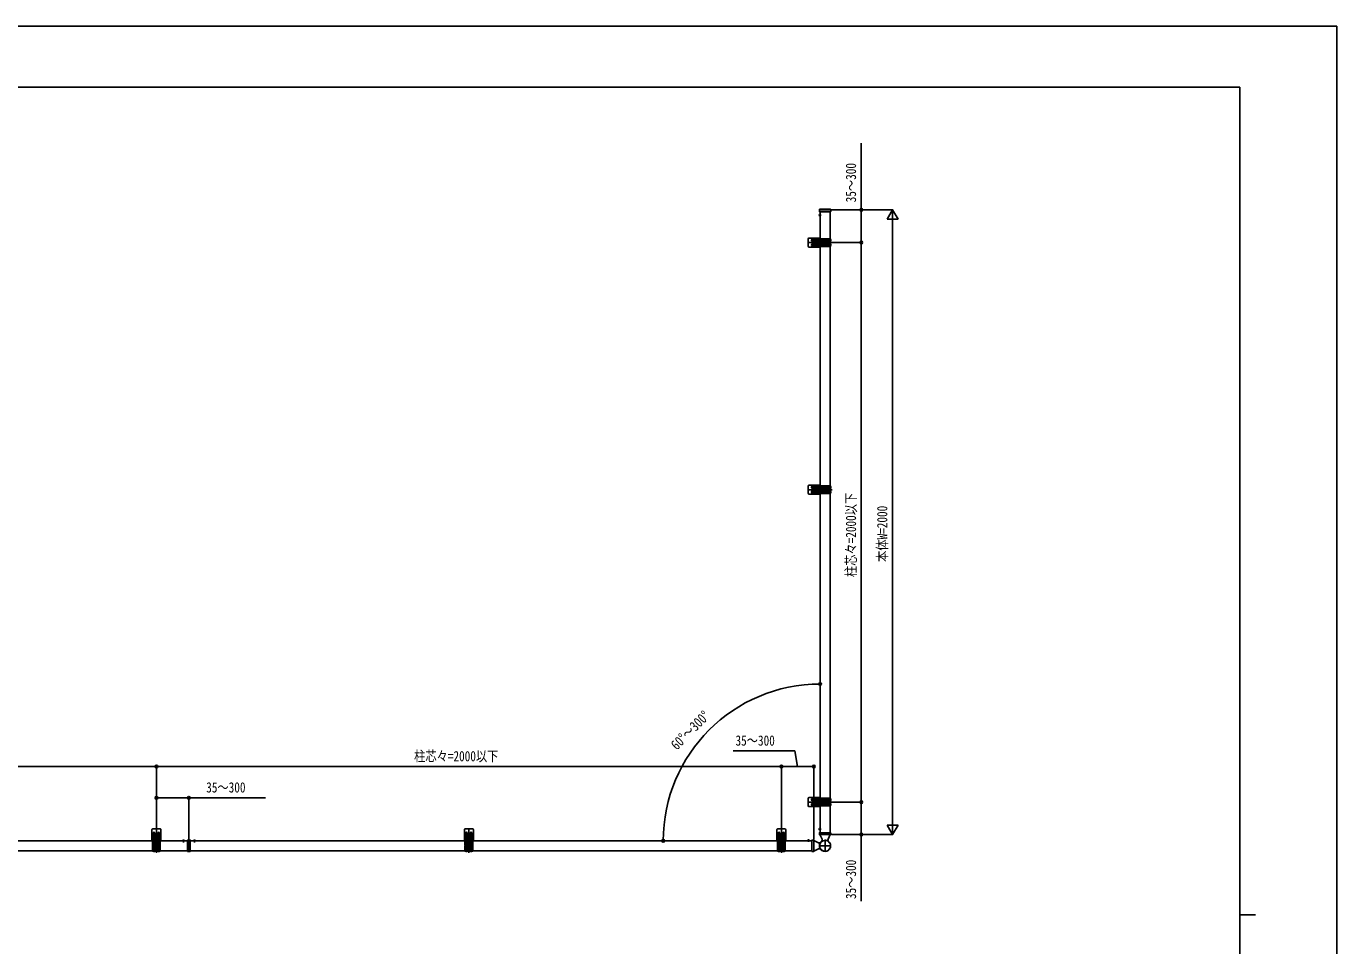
# Model space of a CAD drawing. Units: millimetres, scale not verified. Extents: x -4205 to 4205, y -2970 to 2970.
# Drawn here: x 11 to 4205, y 26 to 2970 of the extents above; entities that cross this region are included whole.
import ezdxf
from ezdxf.enums import TextEntityAlignment as Align

# ---------------------------------------------------------------- set-up
doc = ezdxf.new("R2010")
doc.units = ezdxf.units.MM
doc.header["$LTSCALE"] = 16
for name, color, linetype in [('0-3_YKK_A1', 4, 'Continuous'), ('0-4_YKK_D', 6, 'Continuous'), ('0-5_YKK_ZWAK', 7, 'Continuous')]:
    doc.layers.add(name, color=color, linetype=linetype)
doc.styles.add('ＭＳ ゴシック', font='')
doc.styles.get('ＭＳ ゴシック').set_extended_font_data('MS Gothic')

msp = doc.modelspace()

# ---------------------------------------------------------------- linework, layer by layer
at = {"layer": '0-3_YKK_A1'}
for p, q in [((2547.9, 2364.79), (2554.47, 2364.79)), ((2586.51, 2382.29), (2548.18, 2382.29)), ((2549.01, 2376.61), (2549.42, 2383.35)), ((2549.99, 2376.29), (2549.31, 2376.29)), ((2549.43, 2366.84), (2551.25, 2365.93)), ((2549.43, 2362.74), (2551.25, 2363.64)), ((2584.49, 2376.29), (2549.99, 2376.29)), ((2550.42, 2384.29), (2584.06, 2384.29)), ((2551.86, 2364.79), (2551.25, 2365.93)), ((2551.86, 2364.79), (2551.25, 2363.64)), ((2551.4, 2376.29), (2551.4, 2289.79)), ((2551.4, 2361.19), (2551.4, 2368.38)), ((2583.4, 2289.79), (2583.4, 2376.29)), ((2585.17, 2376.29), (2584.49, 2376.29)), ((2585.47, 2376.61), (2585.06, 2383.35)), ((2589.6, 2277.29), (2510.77, 2277.29)), ((2513.4, 2289.29), (2513.4, 2265.29)), ((2549.4, 2291.79), (2515.9, 2291.79)), ((2526.2, 2287.29), (2584.9, 2287.29)), ((2584.9, 2282.29), (2526.2, 2282.29)), ((2526.2, 2272.29), (2584.9, 2272.29)), ((2584.9, 2267.29), (2526.2, 2267.29)), ((2547.78, 2276.04), (2547.78, 2275.21)), ((2548.2, 2283.54), (2548.2, 2271.04)), ((2548.61, 2278.53), (2548.61, 2279.36)), ((2549.4, 2291.79), (2551.4, 2289.79)), ((2551.68, 2289.79), (2551.4, 2289.79)), ((2566.68, 2289.79), (2553.11, 2289.79)), ((2584.9, 2289.79), (2568.11, 2289.79)), ((2584.9, 2287.29), (2584.9, 2289.79)), ((2584.9, 2272.29), (2584.9, 2282.29)), ((2584.9, 2264.79), (2584.9, 2267.29)), ((2585.9, 2283.29), (2585.9, 2286.29)), ((2585.9, 2271.29), (2585.9, 2268.29)), ((2515.9, 2262.79), (2549.4, 2262.79)), ((2551.4, 2264.79), (2549.4, 2262.79)), ((2551.4, 498.79), (2551.4, 2264.79)), ((2551.4, 2264.79), (2551.68, 2264.79)), ((2553.11, 2264.79), (2566.68, 2264.79)), ((2568.11, 2264.79), (2584.9, 2264.79)), ((2583.4, 498.79), (2583.4, 2264.79)), ((2589.6, 1486.29), (2510.77, 1486.29)), ((2513.4, 1498.29), (2513.4, 1474.29)), ((2549.4, 1500.79), (2515.9, 1500.79)), ((2515.9, 1471.79), (2549.4, 1471.79)), ((2526.2, 1496.29), (2584.9, 1496.29)), ((2584.9, 1491.29), (2526.2, 1491.29)), ((2526.2, 1481.29), (2584.9, 1481.29)), ((2584.9, 1476.29), (2526.2, 1476.29)), ((2547.78, 1487.53), (2547.78, 1488.36)), ((2548.2, 1480.04), (2548.2, 1492.54)), ((2548.61, 1485.04), (2548.61, 1484.21)), ((2549.4, 1500.79), (2551.4, 1498.79)), ((2551.4, 1473.79), (2549.4, 1471.79)), ((2551.68, 1498.79), (2551.4, 1498.79)), ((2551.4, 1473.79), (2551.68, 1473.79)), ((2566.68, 1498.79), (2553.11, 1498.79)), ((2553.11, 1473.79), (2566.68, 1473.79)), ((2584.9, 1498.79), (2568.11, 1498.79)), ((2568.11, 1473.79), (2584.9, 1473.79)), ((2584.9, 1496.29), (2584.9, 1498.79)), ((2584.9, 1481.29), (2584.9, 1491.29)), ((2584.9, 1473.79), (2584.9, 1476.29)), ((2585.9, 1492.29), (2585.9, 1495.29)), ((2585.9, 1480.29), (2585.9, 1477.29)), ((2589.6, 486.29), (2510.77, 486.29)), ((2513.4, 498.29), (2513.4, 474.29)), ((2549.4, 500.79), (2515.9, 500.79)), ((2515.9, 471.79), (2549.4, 471.79)), ((2526.2, 496.29), (2584.9, 496.29)), ((2584.9, 491.29), (2526.2, 491.29)), ((2526.2, 481.29), (2584.9, 481.29)), ((2584.9, 476.29), (2526.2, 476.29)), ((2547.78, 487.53), (2547.78, 488.36)), ((2548.2, 480.04), (2548.2, 492.54)), ((2548.61, 485.04), (2548.61, 484.21)), ((2549.4, 500.79), (2551.4, 498.79)), ((2551.4, 473.79), (2549.4, 471.79)), ((2551.68, 498.79), (2551.4, 498.79)), ((2551.4, 388.29), (2551.4, 473.79)), ((2551.4, 473.79), (2551.68, 473.79)), ((2566.68, 498.79), (2553.11, 498.79)), ((2553.11, 473.79), (2566.68, 473.79)), ((2584.9, 498.79), (2568.11, 498.79)), ((2568.11, 473.79), (2584.9, 473.79)), ((2583.4, 473.79), (2583.4, 388.29)), ((2584.9, 496.29), (2584.9, 498.79)), ((2584.9, 481.29), (2584.9, 491.29)), ((2584.9, 473.79), (2584.9, 476.29)), ((2585.9, 492.29), (2585.9, 495.29)), ((2585.9, 480.29), (2585.9, 477.29)), ((2551.4, 388.29), (2551.4, 440.17)), ((2583.4, 440.17), (2583.4, 388.29)), ((412.9, 397.79), (412.9, 364.29)), ((439.4, 400.29), (415.4, 400.29)), ((417.4, 328.79), (417.4, 387.49)), ((422.4, 387.49), (422.4, 328.79)), ((427.4, 324.09), (427.4, 402.91)), ((432.4, 328.79), (432.4, 387.49)), ((437.4, 387.49), (437.4, 328.79)), ((441.9, 364.29), (441.9, 397.79)), ((1412.9, 397.79), (1412.9, 364.29)), ((1439.4, 400.29), (1415.4, 400.29)), ((1417.4, 328.79), (1417.4, 387.49)), ((1422.4, 387.49), (1422.4, 328.79)), ((1427.4, 324.09), (1427.4, 402.91)), ((1432.4, 328.79), (1432.4, 387.49)), ((1437.4, 387.49), (1437.4, 328.79)), ((1441.9, 364.29), (1441.9, 397.79)), ((2412.9, 397.79), (2412.9, 364.29)), ((2439.4, 400.29), (2415.4, 400.29)), ((2417.4, 328.79), (2417.4, 387.49)), ((2422.4, 387.49), (2422.4, 328.79)), ((2427.4, 324.09), (2427.4, 402.91)), ((2432.4, 328.79), (2432.4, 387.49)), ((2437.4, 387.49), (2437.4, 328.79)), ((2441.9, 364.29), (2441.9, 397.79)), ((2546.4, 399.29), (2555.15, 399.29)), ((2547.9, 399.29), (2554.47, 399.29)), ((2549.15, 382.59), (2549.2, 387.99)), ((2549.15, 382.75), (2549.15, 382.29)), ((2549.45, 382.29), (2549.15, 382.29)), ((2549.43, 401.34), (2551.25, 400.43)), ((2549.43, 401.34), (2551.25, 400.43)), ((2549.43, 397.24), (2551.25, 398.14)), ((2549.43, 397.24), (2551.25, 398.14)), ((2550.15, 382.29), (2549.45, 382.29)), ((2549.5, 388.29), (2550.2, 388.29)), ((2584.65, 382.29), (2550.15, 382.29)), ((2550.2, 388.29), (2584.6, 388.29)), ((2557.71, 367.07), (2550.61, 382.29)), ((2551.86, 399.29), (2551.25, 400.43)), ((2551.86, 399.29), (2551.25, 400.43)), ((2551.86, 399.29), (2551.25, 398.14)), ((2551.86, 399.29), (2551.25, 398.14)), ((2551.4, 402.88), (2551.4, 395.69)), ((2551.4, 402.88), (2551.4, 395.69)), ((2584.19, 382.29), (2577.09, 367.07)), ((2584.6, 388.29), (2585.3, 388.29)), ((2585.35, 382.29), (2584.65, 382.29)), ((2585.35, 382.29), (2585.65, 382.29)), ((2585.6, 387.99), (2585.65, 382.59)), ((2585.64, 382.75), (2585.65, 382.29)), ((-1351.1, 362.29), (414.9, 362.29)), ((414.9, 362.29), (412.9, 364.29)), ((526.9, 362.29), (414.9, 362.29)), ((414.9, 362.29), (414.9, 362)), ((414.9, 360.57), (414.9, 347)), ((414.9, 345.57), (414.9, 328.79)), ((433.65, 365.49), (421.15, 365.49)), ((426.16, 365.9), (425.33, 365.9)), ((428.65, 365.07), (429.48, 365.07)), ((441.9, 364.29), (439.9, 362.29)), ((439.9, 362), (439.9, 362.29)), ((439.9, 347), (439.9, 360.57)), ((439.9, 328.79), (439.9, 345.57)), ((510.3, 362.29), (517.49, 362.29)), ((511.85, 364.25), (512.75, 362.44)), ((513.9, 361.83), (512.75, 362.44)), ((513.9, 365.79), (513.9, 356.63)), ((513.9, 361.83), (515.04, 362.44)), ((515.95, 364.25), (515.04, 362.44)), ((526.9, 364.23), (526.9, 363.43)), ((531.4, 364.7), (527.09, 364.43)), ((531.4, 363.7), (531.4, 329.19)), ((2414.9, 362.29), (535.9, 362.29)), ((545.3, 362.29), (552.49, 362.29)), ((546.85, 364.25), (547.75, 362.44)), ((548.9, 361.83), (547.75, 362.44)), ((548.9, 365.79), (548.9, 356.63)), ((548.9, 361.83), (550.04, 362.44)), ((550.95, 364.25), (550.04, 362.44)), ((1414.9, 362.29), (1412.9, 364.29)), ((1414.9, 362.29), (1414.9, 362)), ((1414.9, 360.57), (1414.9, 347)), ((1414.9, 345.57), (1414.9, 328.79)), ((1421.15, 365.49), (1433.65, 365.49)), ((1426.16, 365.07), (1425.33, 365.07)), ((1428.65, 365.9), (1429.48, 365.9)), ((1441.9, 364.29), (1439.9, 362.29)), ((1439.9, 362), (1439.9, 362.29)), ((1439.9, 347), (1439.9, 360.57)), ((1439.9, 328.79), (1439.9, 345.57)), ((2414.9, 362.29), (2412.9, 364.29)), ((2414.9, 362.29), (2414.9, 362)), ((2414.9, 360.57), (2414.9, 347)), ((2414.9, 345.57), (2414.9, 328.79)), ((2433.65, 365.49), (2421.15, 365.49)), ((2426.15, 365.9), (2425.32, 365.9)), ((2428.64, 365.07), (2429.47, 365.07)), ((2441.9, 364.29), (2439.9, 362.29)), ((2525.4, 362.29), (2439.9, 362.29)), ((2439.9, 362), (2439.9, 362.29)), ((2439.9, 347), (2439.9, 360.57)), ((2439.9, 328.79), (2439.9, 345.57)), ((2517.99, 362.29), (2510.8, 362.29)), ((2512.35, 364.25), (2513.25, 362.44)), ((2514.4, 361.83), (2513.25, 362.44)), ((2514.4, 367.29), (2514.4, 358.54)), ((2514.4, 361.83), (2515.54, 362.44)), ((2516.45, 364.25), (2515.54, 362.44)), ((2525.4, 363.49), (2525.4, 364.19)), ((2525.4, 329.09), (2525.4, 363.49)), ((2525.7, 364.49), (2531.1, 364.53)), ((2531.4, 364.23), (2531.4, 363.53)), ((2531.4, 363.53), (2531.4, 329.04)), ((2531.4, 363.07), (2550.82, 354.02)), ((2550.82, 338.55), (2531.4, 329.5)), ((2587.1, 346.29), (2547.7, 346.29)), ((2556.1, 359.91), (2557.16, 361.05)), ((2567.4, 365.99), (2567.4, 326.59)), ((2577.64, 361.05), (2578.7, 359.91)), ((2581.02, 357.59), (2580.81, 357.41)), ((2581.19, 357.38), (2581.02, 357.59)), ((414.9, 330.29), (-1351.1, 330.29)), ((414.9, 330.29), (526.9, 330.29)), ((414.9, 328.79), (417.4, 328.79)), ((421.4, 327.79), (418.4, 327.79)), ((422.4, 328.79), (432.4, 328.79)), ((433.4, 327.79), (436.4, 327.79)), ((437.4, 328.79), (439.9, 328.79)), ((527.09, 328.46), (531.4, 328.2)), ((531.4, 328.2), (531.4, 329.19)), ((535.71, 328.46), (531.4, 328.2)), ((535.9, 330.29), (2414.9, 330.29)), ((535.9, 329.46), (535.9, 328.66)), ((1414.9, 328.79), (1417.4, 328.79)), ((1421.4, 327.79), (1418.4, 327.79)), ((1422.4, 328.79), (1432.4, 328.79)), ((1433.4, 327.79), (1436.4, 327.79)), ((1437.4, 328.79), (1439.9, 328.79)), ((2414.9, 328.79), (2417.4, 328.79)), ((2421.4, 327.79), (2418.4, 327.79)), ((2422.4, 328.79), (2432.4, 328.79)), ((2433.4, 327.79), (2436.4, 327.79)), ((2437.4, 328.79), (2439.9, 328.79)), ((2439.9, 330.29), (2525.4, 330.29)), ((2525.4, 328.39), (2525.4, 329.09)), ((2531.1, 328.04), (2525.7, 328.09)), ((2531.4, 329.04), (2531.4, 328.34)), ((2581.02, 334.99), (2580.81, 335.16)), ((2581.02, 334.99), (2581.22, 335.23))]:
    msp.add_line(p, q, dxfattribs=at)
for points in [[(2546.95, 2277.7), (2546.12, 2277.7), (2546.12, 2276.87), (2546.95, 2276.87)], [(2548.61, 2279.36), (2547.78, 2279.36), (2547.78, 2278.53)], [(2547.78, 2275.21), (2548.61, 2275.21), (2548.61, 2276.04)], [(2549.44, 2276.87), (2550.27, 2276.87), (2550.27, 2277.7), (2549.44, 2277.7)], [(2546.95, 1485.87), (2546.12, 1485.87), (2546.12, 1486.7), (2546.95, 1486.7)], [(2547.78, 1488.36), (2548.61, 1488.36), (2548.61, 1487.53)], [(2548.61, 1484.21), (2547.78, 1484.21), (2547.78, 1485.04)], [(2549.44, 1486.7), (2550.27, 1486.7), (2550.27, 1485.87), (2549.44, 1485.87)], [(2546.95, 485.87), (2546.12, 485.87), (2546.12, 486.7), (2546.95, 486.7)], [(2547.78, 488.36), (2548.61, 488.36), (2548.61, 487.53)], [(2548.61, 484.21), (2547.78, 484.21), (2547.78, 485.04)], [(2549.44, 486.7), (2550.27, 486.7), (2550.27, 485.87), (2549.44, 485.87)], [(425.33, 365.9), (425.33, 365.07), (426.16, 365.07)], [(427.82, 366.73), (427.82, 367.56), (426.99, 367.56), (426.99, 366.73)], [(426.99, 364.24), (426.99, 363.41), (427.82, 363.41), (427.82, 364.24)], [(429.48, 365.07), (429.48, 365.9), (428.65, 365.9)], [(526.9, 363.43), (526.9, 329.46), (526.9, 328.66)], [(531.4, 363.7), (531.4, 364.7), (535.71, 364.43)], [(535.9, 364.23), (535.9, 363.43), (535.9, 329.46)], [(1425.33, 365.07), (1425.33, 365.9), (1426.16, 365.9)], [(1426.99, 366.73), (1426.99, 367.56), (1427.82, 367.56), (1427.82, 366.73)], [(1427.82, 364.24), (1427.82, 363.41), (1426.99, 363.41), (1426.99, 364.24)], [(1429.48, 365.9), (1429.48, 365.07), (1428.65, 365.07)], [(2425.32, 365.9), (2425.32, 365.07), (2426.15, 365.07)], [(2427.81, 366.73), (2427.81, 367.56), (2426.98, 367.56), (2426.98, 366.73)], [(2426.98, 364.24), (2426.98, 363.41), (2427.81, 363.41), (2427.81, 364.24)], [(2429.47, 365.07), (2429.47, 365.9), (2428.64, 365.9)], [(2582.01, 356.3), (2581.98, 356.32), (2580.81, 357.41)], [(2580.81, 335.16), (2581.98, 336.26), (2582.01, 336.28)], [(2582.02, 356.26), (2582.02, 356.27), (2582.01, 356.28), (2582.01, 356.29), (2582.01, 356.3), (2582.01, 356.3), (2582.01, 356.3)], [(2582.01, 336.28), (2582.01, 336.28), (2582.01, 336.28), (2582.01, 336.29), (2582.02, 336.32)]]:
    msp.add_lwpolyline(points, dxfattribs=at)
for centre in [(2548.2, 2277.29), (2548.2, 1486.29), (2548.2, 486.29), (427.4, 365.49), (1427.4, 365.49), (2427.4, 365.49)]:
    msp.add_circle(centre, 4.25, dxfattribs=at)
for centre, radius, start, end in [((2553.1, 2364.79), 4.2, 117.28096, 242.71904), ((2549.31, 2376.59), 0.3, 176.5, 270), ((2550.42, 2383.29), 1, 90, 176.5), ((2551.24, 2368.38), 0.154, 0, 117.28096), ((2551.24, 2361.19), 0.154, 242.71904, 0), ((2584.06, 2383.29), 1, 3.5, 90), ((2585.17, 2376.59), 0.3, 270, 3.5), ((2515.9, 2289.29), 2.5, 90, 180), ((2515.9, 2265.29), 2.5, 180, 270), ((2526.2, 2284.79), 2.5, 90, 270), ((2526.2, 2269.79), 2.5, 90, 270), ((2546.95, 2278.53), 0.83, 270, 0), ((2546.95, 2276.04), 0.83, 0, 90), ((2549.44, 2278.53), 0.83, 180, 270), ((2549.44, 2276.04), 0.83, 90, 180), ((2552.4, 2290.49), 1, 224.427, 315.573), ((2552.4, 2264.09), 1, 44.427, 135.573), ((2567.4, 2290.49), 1, 224.427, 315.573), ((2567.4, 2264.09), 1, 44.427, 135.573), ((2584.9, 2286.29), 1, 0, 90), ((2584.9, 2283.29), 1, 270, 0), ((2584.9, 2271.29), 1, 0, 90), ((2584.9, 2268.29), 1, 270, 0), ((2515.9, 1498.29), 2.5, 90, 180), ((2515.9, 1474.29), 2.5, 180, 270), ((2526.2, 1493.79), 2.5, 90, 270), ((2526.2, 1478.79), 2.5, 90, 270), ((2546.95, 1487.53), 0.83, 270, 0), ((2546.95, 1485.04), 0.83, 0, 90), ((2549.44, 1487.53), 0.83, 180, 270), ((2549.44, 1485.04), 0.83, 90, 180), ((2552.4, 1499.49), 1, 224.427, 315.573), ((2552.4, 1473.09), 1, 44.427, 135.573), ((2567.4, 1499.49), 1, 224.427, 315.573), ((2567.4, 1473.09), 1, 44.427, 135.573), ((2584.9, 1495.29), 1, 0, 90), ((2584.9, 1492.29), 1, 270, 0), ((2584.9, 1480.29), 1, 0, 90), ((2584.9, 1477.29), 1, 270, 0), ((2515.9, 498.29), 2.5, 90, 180), ((2515.9, 474.29), 2.5, 180, 270), ((2526.2, 493.79), 2.5, 90, 270), ((2526.2, 478.79), 2.5, 90, 270), ((2546.95, 487.53), 0.83, 270, 0), ((2546.95, 485.04), 0.83, 0, 90), ((2549.44, 487.53), 0.83, 180, 270), ((2549.44, 485.04), 0.83, 90, 180), ((2552.4, 499.49), 1, 224.427, 315.573), ((2552.4, 473.09), 1, 44.427, 135.573), ((2567.4, 499.49), 1, 224.427, 315.573), ((2567.4, 473.09), 1, 44.427, 135.573), ((2584.9, 495.29), 1, 0, 90), ((2584.9, 492.29), 1, 270, 0), ((2584.9, 480.29), 1, 0, 90), ((2584.9, 477.29), 1, 270, 0), ((415.4, 397.79), 2.5, 90, 180), ((419.9, 387.49), 2.5, 0, 180), ((434.9, 387.49), 2.5, 0, 180), ((439.4, 397.79), 2.5, 0, 90), ((1415.4, 397.79), 2.5, 90, 180), ((1419.9, 387.49), 2.5, 0, 180), ((1434.9, 387.49), 2.5, 0, 180), ((1439.4, 397.79), 2.5, 0, 90), ((2415.4, 397.79), 2.5, 90, 180), ((2419.9, 387.49), 2.5, 0, 180), ((2434.9, 387.49), 2.5, 0, 180), ((2439.4, 397.79), 2.5, 0, 90), ((2553.1, 399.29), 4.2, 117.28096, 242.71904), ((2553.1, 399.29), 4.2, 117.28096, 242.71904), ((2549.45, 382.59), 0.3, 179.5, 270), ((2549.5, 387.99), 0.3, 90, 179.5), ((2551.24, 402.88), 0.154, 0, 117.28096), ((2551.24, 402.88), 0.154, 0, 117.28096), ((2551.24, 395.69), 0.154, 242.71904, 0), ((2551.24, 395.69), 0.154, 242.71904, 0), ((2585.3, 387.99), 0.3, 0.5, 90), ((2585.35, 382.59), 0.3, 270, 0.5), ((414.2, 361.29), 1, 314.427, 45.573), ((414.2, 346.29), 1, 314.427, 45.573), ((426.16, 366.73), 0.83, 270, 0), ((426.16, 364.24), 0.83, 0, 90), ((428.65, 366.73), 0.83, 180, 270), ((428.65, 364.24), 0.83, 90, 180), ((440.6, 361.29), 1, 134.427, 225.573), ((440.6, 346.29), 1, 134.427, 225.573), ((510.3, 362.44), 0.154, 152.71904, 270), ((513.9, 360.59), 4.2, 27.28096, 152.71904), ((517.49, 362.44), 0.154, 270, 27.28096), ((527.1, 364.23), 0.2, 93.5, 180), ((535.7, 364.23), 0.2, 0, 86.5), ((545.3, 362.44), 0.154, 152.71904, 270), ((548.9, 360.59), 4.2, 27.28096, 152.71904), ((552.49, 362.44), 0.154, 270, 27.28096), ((1414.2, 361.29), 1, 314.427, 45.573), ((1414.2, 346.29), 1, 314.427, 45.573), ((1426.16, 366.73), 0.83, 270, 0), ((1426.16, 364.24), 0.83, 0, 90), ((1428.65, 366.73), 0.83, 180, 270), ((1428.65, 364.24), 0.83, 90, 180), ((1440.6, 361.29), 1, 134.427, 225.573), ((1440.6, 346.29), 1, 134.427, 225.573), ((2414.2, 361.29), 1, 314.427, 45.573), ((2414.2, 346.29), 1, 314.427, 45.573), ((2426.15, 366.73), 0.83, 270, 0), ((2426.15, 364.24), 0.83, 0, 90), ((2428.64, 366.73), 0.83, 180, 270), ((2428.64, 364.24), 0.83, 90, 180), ((2440.6, 361.29), 1, 134.427, 225.573), ((2440.6, 346.29), 1, 134.427, 225.573), ((2510.8, 362.44), 0.154, 152.71904, 270), ((2514.4, 360.59), 4.2, 27.28096, 152.71904), ((2517.99, 362.44), 0.154, 270, 27.28096), ((2525.7, 364.19), 0.3, 90.5, 180), ((2531.1, 364.23), 0.3, 0, 90.5), ((2549.15, 361.42), 6, 245, 320.33515), ((2549.15, 331.16), 6, 39.66485, 115), ((2567.4, 346.29), 18, 155.93932, 204.06068), ((2567.4, 346.29), 17.7, 129.66485, 50.33515), ((2567.4, 346.29), 17.43, 39.66485, 320.33515), ((2550.69, 353.75), 0.3, 335.93932, 65), ((2550.69, 338.83), 0.3, 295, 24.06068), ((2552.27, 364.53), 6, 324.57174, 25), ((2582.53, 364.53), 6, 155, 215.42826), ((2579.43, 358.24), 3.23, 323.10536, 327.9839), ((2579.43, 334.34), 3.23, 32.0161, 36.89464), ((2567.4, 346.29), 17.7, 325.71084, 34.28916), ((418.4, 328.79), 1, 180, 270), ((421.4, 328.79), 1, 270, 0), ((433.4, 328.79), 1, 180, 270), ((436.4, 328.79), 1, 270, 0), ((527.1, 328.66), 0.2, 180, 266.5), ((535.7, 328.66), 0.2, 273.5, 0), ((1418.4, 328.79), 1, 180, 270), ((1421.4, 328.79), 1, 270, 0), ((1433.4, 328.79), 1, 180, 270), ((1436.4, 328.79), 1, 270, 0), ((2418.4, 328.79), 1, 180, 270), ((2421.4, 328.79), 1, 270, 0), ((2433.4, 328.79), 1, 180, 270), ((2436.4, 328.79), 1, 270, 0), ((2525.7, 328.39), 0.3, 180, 269.5), ((2531.1, 328.34), 0.3, 269.5, 0)]:
    msp.add_arc(centre, radius, start, end, dxfattribs=at)
at = {"layer": '0-4_YKK_D'}
for p, q in [((2587.51, 2382.29), (2684.4, 2382.29)), ((2587.51, 2382.29), (2784.4, 2382.29)), ((2783.4, 2382.29), (2765.9, 2351.98)), ((2765.9, 2351.98), (2800.9, 2351.98)), ((2783.4, 2382.29), (2800.9, 2351.98)), ((2783.4, 2382.29), (2783.4, 2321.67)), ((2783.4, 2347.29), (2783.4, 417.29)), ((2590.6, 2277.29), (2684.4, 2277.29)), ((2590.6, 2277.29), (2684.4, 2277.29)), ((2683.4, 2277.29), (2683.4, 486.29)), ((427.4, 599.99), (-1363.6, 599.99)), ((427.4, 403), (427.4, 600.99)), ((427.4, 403), (427.4, 600.99)), ((427.4, 599.99), (2427.4, 599.99)), ((2427.4, 403), (2427.4, 600.99)), ((2427.4, 403), (2427.4, 600.99)), ((2427.4, 599.99), (2531.4, 599.99)), ((2531.4, 366.51), (2531.4, 600.99)), ((427.4, 403), (427.4, 500.99)), ((531.4, 363.89), (531.4, 500.99)), ((2590.6, 486.29), (2684.4, 486.29)), ((2590.6, 486.29), (2684.4, 486.29)), ((2783.4, 382.29), (2783.4, 442.91)), ((2587.51, 382.29), (2684.4, 382.29)), ((2587.51, 382.29), (2784.4, 382.29)), ((2783.4, 382.29), (2765.9, 412.6)), ((2800.9, 412.6), (2765.9, 412.6)), ((2783.4, 382.29), (2800.9, 412.6))]:
    msp.add_line(p, q, dxfattribs=at)
for points in [[(2683.4, 2277.29), (2683.4, 2382.29), (2683.4, 2595.69)], [(2479.4, 599.99), (2470.14, 649.99), (2273.74, 649.99)], [(427.4, 499.99), (531.4, 499.99), (776.18, 499.99)], [(2683.4, 486.29), (2683.4, 382.29), (2683.4, 168.89)]]:
    msp.add_lwpolyline(points, dxfattribs=at)
for centre in [(2683.4, 2382.29), (2683.4, 2277.29), (2683.4, 2277.29), (2551.4, 864.23), (427.4, 599.99), (427.4, 599.99), (2427.4, 599.99), (2427.4, 599.99), (2531.4, 599.99), (427.4, 499.99), (531.4, 499.99), (2683.4, 486.29), (2683.4, 486.29), (2683.4, 382.29), (2049.46, 362.29)]:
    msp.add_circle(centre, 4.25, dxfattribs=at)
msp.add_arc((2551.4, 362.29), 501.94, 90, 180, dxfattribs=at)
at = {"layer": '0-5_YKK_ZWAK'}
for p, q in [((3895.02, 2775), (-3904.98, 2775)), ((3895.02, 2775), (3895.02, -2525)), ((3895.02, 125), (3945.02, 125))]:
    msp.add_line(p, q, dxfattribs=at)
msp.add_lwpolyline([(-4205, -2970), (4205, -2970), (4205, 2970), (-4205, 2970)], close=True, dxfattribs=at)

# ---------------------------------------------------------------- texts
at = {"layer": '0-4_YKK_D', "style": 'ＭＳ ゴシック', "width": 0.8}
for s, rotation, p in [('35～300', 90, (2676.4, 2406.29)), ('柱芯々=2000以下', 90, (2676.4, 1206.59)), ('本体W=2000', 90, (2776.4, 1255.09)), ('60°～300°', 45, (2100.31, 643.67)), ('35～300', 90, (2676.4, 175.89))]:
    msp.add_text(s, height=32.99, rotation=rotation, dxfattribs=at).set_placement(p, align=Align.BOTTOM_LEFT)
for s, p in [('35～300', (2280.74, 656.99)), ('柱芯々=2000以下', (1252.2, 606.99)), ('35～300', (586.78, 506.99))]:
    msp.add_text(s, height=32.99, dxfattribs=at).set_placement(p, align=Align.BOTTOM_LEFT)

doc.saveas('drawing.dxf')
